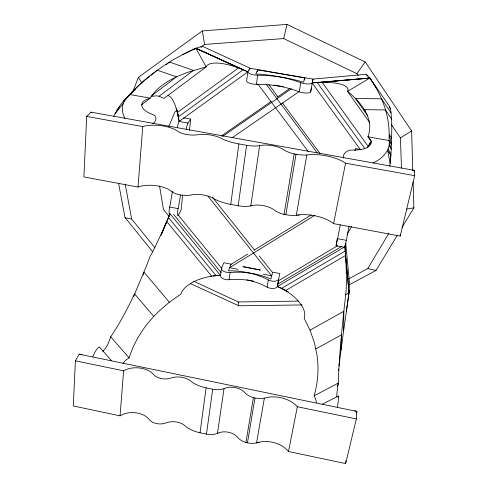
<?xml version="1.0" encoding="UTF-8"?>
<svg xmlns="http://www.w3.org/2000/svg" width="488" height="488" viewBox="0 0 488 488"><rect width="100%" height="100%" fill="white"/><g stroke="black" fill="none" stroke-linecap="round" stroke-linejoin="round"><path stroke-width="0.73" d="M338.946 366.024L343.619 330.815L343.826 311.265L345.681 294.795A34.191 3.044 87.3 0 0 345.528 255.499L344.992 245.373M341.045 349.884L341.466 334.86L343.826 311.265L310.008 330.169L314.345 342.552L317.048 355.386A256.072 155.922 -0.4 0 1 314.113 395.823L315.34 398.312A28.81 17.818 12.3 0 1 316.261 402.704M349.024 226.493A49.056 1.763 -79.2 0 0 346.358 240.346L344.784 247.355L336.116 245.72L337.001 239.437M391.565 138.104L389.186 134.108L389.052 140.532L391.321 144.375L389.186 134.108A1384.974 353.275 -5.9 0 0 385.557 109.989C382.195 98.546 376.699 87.809 369.886 78.049L312.106 82.923A7.204 2.135 8.9 0 1 300.748 82.686A52.259 16.299 8.3 0 0 255.736 73.981L257.908 69.906L313.034 79.087L366.226 74.298L369.886 78.049L389.369 106.219L390.784 110.605L391.602 119.139A801.76 31.397 -80.5 0 1 391.565 138.104L391.101 152.091L390.132 163.364A119.957 7.381 -79.3 0 1 389.808 166.341M82.014 354.562L79.239 354.203L75.384 360.821L73.291 405.955L120.054 415.849A18.251 12.127 2.5 0 1 148.181 418.344L150.493 420.876A11.956 7.845 4.4 0 0 166.683 422.651A14.731 9.9 5.4 0 1 186.16 426.768A27.45 17.91 7.5 0 0 200.043 432.783L207.376 434.302A15.232 10.071 7.8 0 0 217.148 433.539L217.99 433.222M414.709 175.674L345.553 163.187A27.645 10.443 10 0 0 309.923 154.666L306.83 154.995A19.105 6.96 9.2 0 1 296.021 154.245L294.166 153.909A17.434 6.362 9.2 0 1 283.803 149.779A16.092 6.002 8.6 0 0 260.159 145.516L259.622 145.668L250.801 205.881L251.32 205.698A15.531 6.777 8.7 0 1 274.122 209.962A16.836 7.192 9.5 0 0 284.053 214.366L285.846 214.702A18.446 7.869 9.5 0 0 296.295 215.299L299.303 214.866A26.657 11.773 10.4 0 1 333.591 223.632L400.209 236.094L414.709 175.674L414.483 170.379L91.012 112.148L86.705 116.443L83.899 176.924L138.012 187.05A21.118 9.071 5.3 0 1 170.458 190.546L173.216 192.577A13.798 5.832 6.2 0 0 191.912 194.846A17.062 7.405 6.7 0 1 214.488 199.067A31.635 13.261 7.8 0 0 230.757 204.399L239.273 205.96A17.592 7.491 8 0 0 250.454 205.948L251.405 205.759M373.155 162.974A126.453 43.822 8.3 0 0 382.281 157.02C386.612 152.683 390.467 146.955 389.052 140.532L367.934 136.792A301.932 90.311 4.4 0 0 366.451 113.448C362.108 104.639 355.063 97.515 347.541 91.341A37.43 10.638 -6.7 0 0 322.141 82.344L317.182 82.527L364.817 148.59M356.356 418.93L297.344 406.73A23.686 15.024 12 0 0 267.101 397.439L264.362 398.159A16.458 10.132 10.4 0 1 254.998 397.97L253.412 397.641A15.018 9.254 10.4 0 1 244.756 392.572A13.823 8.686 9.1 0 0 224.498 388.387L224.016 388.643L217.453 433.423L217.922 433.149A13.402 9.052 9.2 0 1 237.558 437.297A14.573 9.656 10.8 0 0 245.909 442.488L247.453 442.817A15.97 10.571 10.7 0 0 256.548 442.921L259.213 442.146A22.96 15.64 12.7 0 1 288.481 451.504L345.638 463.6L356.356 418.93L356.874 411.402L354.611 410.719M286.981 24.638L283.723 38.564L204.606 44.432L200.897 47.092M120.054 415.849L123.592 370.795L75.384 360.821M138.012 187.05L142.758 126.569L86.705 116.443M336.604 396.842L336.763 394.865A29.847 1.677 -79.7 0 1 337.787 386.52L338.294 383.104A313.211 28.719 -79.6 0 1 340.801 342.387L341.466 334.86L315.913 348.914M345.638 463.6L345.87 460.751M345.26 244.311L345.37 243.006M182.646 194.907L181.115 210.035L178.364 215.318A6.539 1.067 -79.4 0 1 178.108 208.62A48.147 8.351 -79.4 0 0 180.505 194.968M189.466 130.32L190.686 119.115L183.433 117.822M355.081 150.762L355.349 148.572L360.205 149.438M338.385 370.429L338.568 368.959M253.296 281.1A46.128 24.577 8.8 0 0 229.104 279.752A6.356 3.227 7.8 0 1 220.546 275.464L221.509 268.266L223.882 262.703L231.263 264.203M200.043 432.783L206.089 387.856L204.74 387.557A28.273 17.147 7.6 0 1 191.735 381.939A15.189 9.498 5.8 0 0 171.654 377.791A12.316 7.515 4.9 0 1 154.971 375.925L152.573 373.466A18.812 11.633 3.3 0 0 123.592 370.795M230.757 204.399L238.894 143.929L237.321 143.631A32.733 11.718 7.9 0 1 221.979 138.848A17.678 6.558 7 0 0 198.579 134.627A14.28 5.154 6.5 0 1 179.224 132.218L176.345 130.357A21.881 8.034 5.7 0 0 142.758 126.569M343.619 330.815L349.048 292.647L349.432 283.01L345.742 243.299M206.442 434.137L212.689 389.223L206.089 387.856M238.187 205.79L246.593 145.314L238.894 143.929M229.104 279.752L230.116 272.53A6.387 3.19 7.8 0 1 221.509 268.266M283.412 86.766A52.033 16.751 8.5 0 0 256.42 84.332L257.688 75.237A7.161 2.117 8 0 1 247.849 71.821L195.786 48.22C179.95 55.559 164.401 63.995 151.012 75.305M346.291 311.734L349.048 292.647L344.809 246.812L344.784 247.355M177.315 127.947A6.887 1.232 -80.4 0 1 179.145 121.451L178.321 116.846L243.201 69.753L238.498 67.905A37.064 12.029 23.7 0 0 206.217 66.88L187.49 72.346L176.528 76.829L157.301 70.199A2294.399 553.697 26.8 0 0 135.145 89.206C129.57 95.526 121.494 100.766 122.36 110.434A126.239 43.67 7.9 0 0 124.922 118.285M246.971 279.88A46.085 24.54 8.5 0 1 267.162 287.176L268.345 279.959A6.417 3.221 9.6 0 0 278.605 279.337L279.844 273.518L272.408 272.158M273.969 85.126A51.984 16.726 8.3 0 1 299.254 91.787L300.748 82.686M245.909 442.488L253.412 397.641M284.053 214.366L294.166 153.909M247.453 442.817L254.998 397.97M285.846 214.702L296.021 154.245M278.605 279.337L277.379 286.529L284.937 289.951M299.254 91.787A7.167 2.19 9 0 0 310.563 91.982L313.034 79.087L312.54 81.099M264.362 398.159L256.548 442.921L259.213 442.146M306.83 154.995L296.295 215.299L297.344 215.19M340.27 224.852A49.007 1.232 -79.2 0 0 337.623 238.699L336.116 245.72M288.481 451.504L297.344 406.73M333.591 223.632L345.553 163.187M337.659 245.708L278.624 280.649L277.904 284.059L341.338 246.629M278.624 280.649L277.379 286.529A6.393 3.251 9.7 0 1 267.162 287.176M337.489 386.728L338.294 383.104L314.113 395.823M356.527 412.866L356.874 411.402L79.239 354.203M414.135 171.843L414.483 170.379L412.433 170.574M310.563 91.982L311.509 88.035M133.785 296.606C138.702 283.205 145.223 270.328 149.901 256.779A33.538 1.726 -65.8 0 0 166.737 221.503L170.019 213.738L220.546 275.464L213.152 275.805M238.388 305.61L190.405 283.565M143.069 275L143.929 272.097L169.33 302.231L181.048 293.965A32.696 15.665 -9.8 0 1 211.701 276.22L216.147 275.69L168.439 217.514M337.983 397.177L338.337 396L322.287 404.241M182.366 54.772L195.786 48.22L202.429 46.287L250.149 68.241L304.921 78.013L303.469 82.234A52.314 16.324 8.5 0 0 257.688 75.237M123.019 363.505A28.389 17.312 4.1 0 1 126.642 359.528L129.094 357.838A265.734 165.963 17.4 0 1 149.175 321.629L153.769 316.419L134.523 293.8L131.272 300.645A303.878 83.314 -80.5 0 1 110.697 336.793L109.562 339.99A29.121 6.259 -77.5 0 1 106.048 347.633L102.809 351.348M132.663 92.153L138.379 77.354L202.294 30.945L286.981 24.4L365.311 62.037L411.61 130.985L412.769 170.562M161.01 235.308L166.737 221.503L211.701 276.22L210.2 276.263M161.443 234.319L170.019 213.738M168.781 126.587L174.875 111.99L176.754 110.691M304.067 79.971L304.921 78.013M256.981 71.84L257.908 69.906M370.416 142.533L367.592 147.858M368.19 146.534L370.374 142.398M347.053 234.35L351.555 226.45M151.811 95.642L176.528 76.829L171.556 79.337A315.34 97.917 12.7 0 0 150.237 98.167L130.156 94.599C123.671 99.778 118.871 106.634 115.022 113.911A116.803 27.474 -79.2 0 0 113.814 116.211M348.432 278.971L367.806 268.516L388.887 233.24M397.311 235.234L376.035 270.444L349.335 284.772M402.039 227.414L413.861 207.851L413.104 181.975M119.194 106.848L115.022 113.911L123.464 103.145M248.874 70.107L250.149 68.241L247.849 71.821L179.145 121.451L177.614 112.557M186.16 129.54A6.893 1.165 -80.3 0 1 187.959 123.031L190.686 119.115M358.168 75.548L356.893 73.664L365.085 62.171M131.925 92.116L127.081 97.399L135.145 89.206L131.925 92.116A774.444 125.489 -73.9 0 1 149.297 76.695M153.769 316.419L158.667 311.448L169.33 302.231M123.232 101.339L126.099 98.686M125.166 217.66L152.659 251.796M166.06 64.8L169.513 62.074L193.443 70.357L159.106 96.215L156.422 95.825L151.103 96.459M193.986 49.605L195.786 48.22L247.849 71.821L246.635 80.868A7.125 2.172 8 0 0 256.42 84.332M201.245 47.196L202.429 46.287M141.276 105.005L150.237 98.167L147.449 99.101A33.312 11.328 6.2 0 0 142.197 102.84C139.702 109.855 149.578 113.198 154.507 115.302A34.648 12.163 4.9 0 1 152.707 123.69M221.204 136.079L271.188 101.412M277.434 97.082L289.927 88.413M222.699 136.347L291.33 88.798M231.971 137.848L299.565 91.305M345.681 294.795L349.048 292.647L345.528 255.499L285.468 290.604L281.491 288.42L345.187 251.039M401.484 168.128L400.416 137.878L411.61 130.985L411.262 130.918M247.642 254.132L230.763 264.52L228.457 270.822A46.305 24.296 8.4 0 1 268.345 279.959M254.132 250.137L311.265 214.964M314.919 215.293L229.604 267.692L238.028 269.321M344.156 247.196L277.379 286.529L284.962 289.915M224.016 388.643L223.705 388.753A15.701 9.65 7.9 0 1 213.653 389.387L212.689 389.223M298.345 215.043L299.303 214.866M406.583 209.102L413.861 207.851L413.519 207.583M259.622 145.668L259.268 145.723A18.215 6.625 8 0 1 247.721 145.497L246.593 145.314M213.707 275.744L220.546 275.464M193.602 281.204L238.315 301.944L298.534 301.102M302.09 304.951L238.339 305.793L238.315 301.944M179.145 121.451L187.959 123.031M154.983 247.837L131.595 218.959L125.026 217.776L118.645 183.586M242.658 266.704L260.507 269.974M172.362 191.266A48.105 8.845 -79.4 0 1 169.678 207.034L178.108 208.62M337.623 238.699L346.358 240.346M263.233 274.207L271.718 275.848L208.016 196.206M243.805 266.753L260.043 270.059M367.806 268.516L376.035 270.444L375.809 270.029M91.012 112.148L91.713 112.356M202.38 30.976L204.606 44.432M159.106 96.215L164.023 98.393L206.217 66.88L195.786 48.22L238.498 67.905L177.351 112.496L178.321 116.846L177.29 110.843M138.781 77.433L138.379 77.354L141.898 83.039M288.243 291.806L285.468 290.604A32.964 17.043 27.7 0 1 304.164 318.28L310.008 330.169M283.723 38.564L356.893 73.664M111.599 360.711L99.467 347.072A29.75 6.411 -76.7 0 0 92.757 356.771M110.697 336.793L129.094 357.838M173.539 214.342L221.088 272.517M178.163 214.97L221.955 268.656M212.353 197.164L254.565 250.039M259.311 255.974L272.591 272.609L270.852 279.051A46.348 24.333 8.8 0 0 230.116 272.53M169.019 216.428L163.413 209.364L159.588 186.172M257.835 84.003L308.239 151.512M268.809 84.576L277.892 96.801M282.43 102.919L320.128 153.659M266.35 84.43L317.194 152.793M360.412 149.694L312.106 82.923L369.886 78.049L376.285 88.175M369.507 122.336L347.541 91.341L369.886 78.049L322.141 82.344L368.312 146.571A36.508 4.831 -65 0 1 371.582 141.148M367.714 115.827L355.502 98.509L381.549 98.808L391.126 112.96M371.405 141.709L367.934 136.792L369.617 138.549A33.886 11.724 10 0 1 371.081 143.594C366.817 150.755 356.582 149.828 349.341 150.206A35.551 12.853 11.2 0 0 343.717 158.081M365.683 111.496L364.384 109.647L385.557 109.989L391.602 119.139M366.226 74.298L367.513 76.152M391.455 124.66L400.416 137.878M389.143 145.491L391.26 149.114L389.296 143.027M388.119 149.096L390.943 154.318M389.369 106.219L390.37 108.714M125.19 183.964L131.595 218.959M176.735 108.793L177.351 112.496A35.752 9.827 85.2 0 0 167.97 95.611M400.209 234.612L400.209 236.094M338.337 396A30.506 1.714 -79.9 0 1 337.519 407.193M169.775 214.055A6.533 1.129 -79.4 0 1 169.678 207.034M390.864 155.458L390.132 163.364L387.637 150.286L390.864 155.458"/></g></svg>
